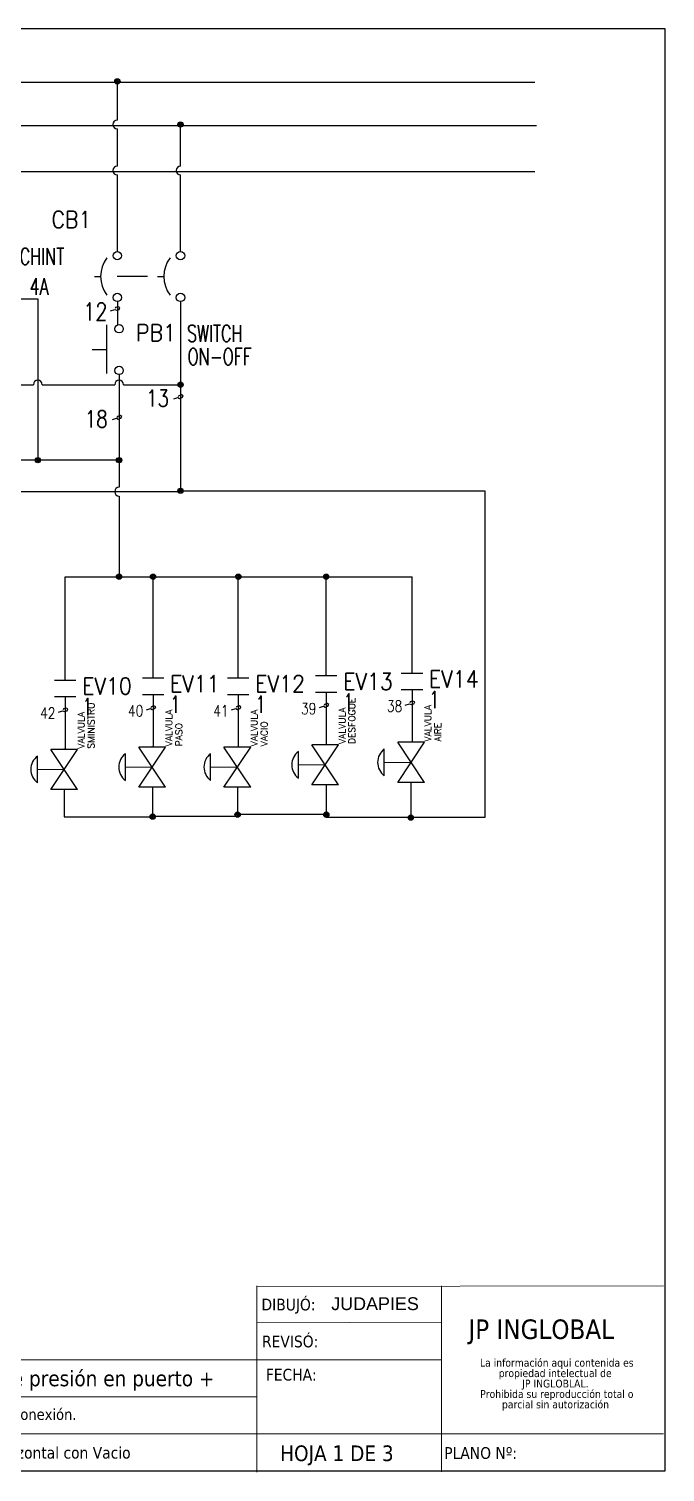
# Model space of a CAD drawing. Header units: inches. Extents: x 18.7 to 39.4, y 4.3 to 20.5.
# Drawn here: x 32.27 to 39.41, y 4.32 to 20.52 of the extents above; entities that cross this region are included whole.
import ezdxf
from ezdxf.enums import TextEntityAlignment as Align

# ---------------------------------------------------------------- set-up
doc = ezdxf.new("R2010")
doc.units = ezdxf.units.IN
doc.header["$MEASUREMENT"] = 0
doc.linetypes.add('CENTERX2', pattern=[20.32, 12.7, -2.54, 2.54, -2.54])
doc.linetypes.add('HIDDEN2', pattern=[0.1875, 0.125, -0.0625])
for name, color, linetype in [('BLK_12AWG', 7, 'Continuous'), ('CONTORNO', 179, 'Continuous'), ('DESC', 250, 'Continuous'), ('LINK', 9, 'Continuous'), ('MISC', 7, 'Continuous'), ('SYMS', 7, 'Continuous'), ('TAGS', 150, 'Continuous'), ('WIREFIXED', 7, 'Continuous'), ('WIRENO', 250, 'Continuous'), ('WIRES', 7, 'Continuous'), ('XREFCHILD', 134, 'Continuous')]:
    doc.layers.add(name, color=color, linetype=linetype)
doc.styles.add('SLDTEXTSTYLE0', font='tahoma.ttf')
doc.styles.add('SLDTEXTSTYLE1', font='tahomabd.ttf')
doc.styles.get("Standard").update_dxf_attribs({"font": 'arial.ttf'})
doc.styles.add('WD', font='romans.shx')

# ---------------------------------------------------------------- blocks, each defined once
blk = doc.blocks.new('SW_NOTE_2')
at = {"layer": 'CONTORNO', "color": 0, "char_height": 1.0583, "attachment_point": 2, "style": 'SLDTEXTSTYLE0'}
for s, insert in [('La información aqui contenida es ', (10.29, 1.34)), ('propiedad intelectual de', (10.08, -0.07)), ('JP INGLOBLAL.', (10.1, -1.48)), ('Prohibida su reproducción total o ', (10.3, -2.89)), ('parcial sin autorización', (10.12, -4.3))]:
    blk.add_mtext(s, dxfattribs=dict(at, insert=insert))
blk = doc.blocks.new('VPB11')
for p, q in [((-0.094, 0.185), (-0.094, -0.18)), ((-0.202, 0), (-0.094, 0))]:
    blk.add_line(p, q)
for centre in [(0, 0.156), (0, -0.156)]:
    blk.add_circle(centre, 0.0312)
at = {"style": 'WD'}
for tag, p, width in [('INST', (0.127, 0.39), 0.7), ('LOC', (0.127, 0.221), 0.7), ('TAG1', (0.127, 0.064), 0.9), ('XREF', (0.129, -0.09), 0.7), ('DESC1', (0.129, -0.242), 0.7), ('DESC2', (0.129, -0.398), 0.7)]:
    blk.add_attdef(tag, p, '', height=0.125, dxfattribs=dict(at, width=width))
at = {"linetype": 'Continuous', "style": 'WD'}
for tag, height, flags, p in [('TERM01', 0.125, 8, (-0.055, 0.222)), ('MFG', 0.01, 9, (-0.142, -0.088)), ('CAT', 0.01, 9, (-0.142, -0.073))]:
    blk.add_attdef(tag, text='', height=height, dxfattribs=dict(at, flags=flags)).set_placement(p, align=Align.RIGHT)
at = {"color": 7, "style": 'WD', "flags": 1}
for tag, p in [('X2TERM01', (0, 0.188)), ('X8TERM02', (0, -0.188))]:
    blk.add_attdef(tag, p, '', height=0.0125, dxfattribs=at)
at = {"color": 7, "style": 'WD'}
for tag, p in [('X4LINK', (-0.266, 0)), ('X1LINK', (0, 0))]:
    blk.add_attdef(tag, p, '', height=0.01, dxfattribs=at)
at = {"style": 'WD'}
for tag, flags, p in [('CONTACT', 1, (-0.142, -0.053)), ('FAMILY', 9, (-0.142, -0.036))]:
    blk.add_attdef(tag, text='', height=0.01, dxfattribs=dict(at, flags=flags)).set_placement(p, align=Align.RIGHT)
at = {"linetype": 'Continuous', "style": 'WD', "flags": 9}
blk.add_attdef('ASSYCODE', text='', height=0.01, dxfattribs=at).set_placement((-0.155, -0.106), align=Align.CENTER)
at = {"linetype": 'Continuous', "style": 'WD', "flags": 8}
blk.add_attdef('TERM02', text='', height=0.125, dxfattribs=at).set_placement((-0.041, -0.229), align=Align.TOP_RIGHT)
blk = doc.blocks.new('WD_WNV')
at = {"linetype": 'Continuous', "style": 'WD', "width": 0.8}
blk.add_attdef('WIRENO', text='', height=0.125, dxfattribs=at).set_placement((-0.05, 0), align=Align.MIDDLE_RIGHT)
at = {"style": 'WD', "flags": 1}
for tag, p in [('W01USER', (-0.062, 0.094)), ('W02USER', (-0.062, 0.086)), ('W03USER', (-0.062, 0.078)), ('W04USER', (-0.062, 0.07)), ('W05USER', (-0.062, 0.062)), ('W06USER', (-0.062, 0.055)), ('W07USER', (-0.062, 0.047)), ('W08USER', (-0.062, 0.039)), ('W09USER', (-0.062, 0.031)), ('W10USER', (-0.062, 0.023))]:
    blk.add_attdef(tag, text='', height=0.005, dxfattribs=at).set_placement(p, align=Align.CENTER)
blk = doc.blocks.new('VCB1')
at = {"linetype": 'HIDDEN2'}
blk.add_line((-0.171, 0), (-0.125, 0), dxfattribs=at)
for centre in [(0, 0.156), (0, -0.156)]:
    blk.add_circle(centre, 0.0312)
blk.add_arc((0.109, 0), 0.234, 143.1301, 216.8699)
at = {"style": 'WD'}
for tag, p, width in [('INST', (0.219, 0.388), 0.7), ('LOC', (0.219, 0.219), 0.7), ('TAG1', (0.127, 0.064), 0.9), ('XREF', (0.129, -0.09), 0.7), ('DESC1', (0.129, -0.242), 0.7), ('DESC2', (0.129, -0.389), 0.7)]:
    blk.add_attdef(tag, p, '', height=0.125, dxfattribs=dict(at, width=width))
at = {"linetype": 'Continuous', "style": 'WD'}
for tag, height, flags, p in [('TERM01', 0.125, 8, (-0.055, 0.207)), ('MFG', 0.01, 9, (-0.142, -0.088)), ('CAT', 0.01, 9, (-0.142, -0.073))]:
    blk.add_attdef(tag, text='', height=height, dxfattribs=dict(at, flags=flags)).set_placement(p, align=Align.RIGHT)
at = {"style": 'WD', "width": 0.7}
blk.add_attdef('RATING1', text='', height=0.125, dxfattribs=at).set_placement((-0.188, 0.062), align=Align.RIGHT)
at = {"color": 7, "style": 'WD', "flags": 1}
for tag, p in [('X2TERM01', (0, 0.188)), ('X8TERM02', (0, -0.188))]:
    blk.add_attdef(tag, p, '', height=0.0125, dxfattribs=at)
at = {"color": 7, "style": 'WD'}
for tag, p in [('X4LINK', (-0.25, 0)), ('X1LINK', (0, 0))]:
    blk.add_attdef(tag, p, '', height=0.01, dxfattribs=at)
at = {"linetype": 'Continuous', "style": 'WD', "flags": 9}
blk.add_attdef('ASSYCODE', text='', height=0.01, dxfattribs=at).set_placement((-0.153, -0.106), align=Align.CENTER)
at = {"style": 'WD', "flags": 9}
for tag, p in [('FAMILY', (-0.142, -0.036)), ('CONTACT', (-0.129, -0.129))]:
    blk.add_attdef(tag, text='', height=0.01, dxfattribs=at).set_placement(p, align=Align.RIGHT)
at = {"linetype": 'Continuous', "style": 'WD', "flags": 8}
blk.add_attdef('TERM02', text='', height=0.125, dxfattribs=at).set_placement((-0.041, -0.213), align=Align.TOP_RIGHT)
blk = doc.blocks.new('WDDOT')
for radius in [0.03, 0.0187, 0.00929]:
    blk.add_circle((0, 0), radius)
blk = doc.blocks.new('HGVA1_DIAPHRAGM_VALVE2')
at = {"color": 7, "linetype": 'Continuous', "lineweight": 0, "ltscale": 3.2258}
for p, q in [((-0.25, 0.5), (0.25, 0.5)), ((0, 0), (0, 0.5))]:
    blk.add_line(p, q, dxfattribs=at)
for p, q in [((-0.375, -0.25), (-0.375, 0.25)), ((-0.375, -0.25), (0.375, 0.25)), ((-0.375, 0.25), (0.375, -0.25)), ((0.375, -0.25), (0.375, 0.25))]:
    blk.add_line(p, q)
at = {"ltscale": 25.4, "flags": 128}
blk.add_lwpolyline([(0.25, 0.5, 0.5), (-0.25, 0.5)], format="xyb", close=True, dxfattribs=at)
at = {"style": 'WD', "flags": 1}
for tag, p in [('INST', (-0.469, 0.748)), ('LOC', (-0.469, 0.587)), ('TAG1', (-0.469, 0.378))]:
    blk.add_attdef(tag, text='', height=0.125, dxfattribs=at).set_placement(p, align=Align.RIGHT)
at = {"style": 'WD'}
blk.add_attdef('XREF', text='', height=0.0625, rotation=0.0625, dxfattribs=at).set_placement((0.518, 0.271), align=Align.TOP_CENTER)
blk.add_attdef('TERM01', text='', height=0.0625, dxfattribs=at).set_placement((-0.399, 0.018), align=Align.RIGHT)
for tag, p, height in [('X4TERM01', (-0.375, 0), 0.005), ('X1TERM02', (0.375, 0), 0.005), ('TERM02', (0.406, 0.036), 0.0625), ('RATING1', (0.388, -0.162), 0.125), ('DESC1', (0.388, -0.378), 0.125), ('DESC2', (0.388, -0.562), 0.125), ('WDTAGALT', (0.388, -0.907), 0.125), ('DESC3', (0.388, -0.752), 0.125)]:
    blk.add_attdef(tag, p, '', height=height, dxfattribs=at)
at = {"style": 'WD', "flags": 1}
for tag, p in [('WDTYPE', (-0.154, -0.127)), ('FAMILY', (-0.143, -0.17)), ('CAT', (-0.143, -0.215)), ('MFG', (-0.141, -0.246)), ('ASSYCODE', (-0.113, -0.275))]:
    blk.add_attdef(tag, text='', height=0.01, dxfattribs=at).set_placement(p, align=Align.CENTER)
blk = doc.blocks.new('VCR21')
at = {"linetype": 'Continuous'}
for p, q in [((-0.08, 0.062), (0.08, 0.062)), ((-0.08, -0.062), (0.08, -0.062))]:
    blk.add_line(p, q, dxfattribs=at)
at = {"style": 'WD'}
for tag, p, width in [('INST', (0.125, 0.279), 0.7), ('LOC', (0.125, 0.109), 0.7), ('TAG2', (0.127, -0.045), 0.9), ('XREF', (0.129, -0.199), 0.7), ('DESC1', (0.129, -0.351), 0.7), ('DESC2', (0.129, -0.499), 0.7), ('DESC3', (0.129, -0.646), 0.7)]:
    blk.add_attdef(tag, p, '', height=0.125, dxfattribs=dict(at, width=width))
at = {"linetype": 'Continuous', "style": 'WD', "width": 0.9, "flags": 8}
blk.add_attdef('TERM01', text='', height=0.125, dxfattribs=at).set_placement((-0.031, 0.125), align=Align.RIGHT)
at = {"style": 'WD'}
for tag, p, flags in [('FAMILY', (-0.181, 0.003), 9), ('CONTACT', (-0.181, -0.014), 1)]:
    blk.add_attdef(tag, p, '', height=0.01, dxfattribs=dict(at, flags=flags))
at = {"color": 7, "style": 'WD'}
for tag, p in [('X4LINK', (-0.141, 0)), ('X1LINK', (0.125, 0))]:
    blk.add_attdef(tag, p, '', height=0.01, dxfattribs=at)
at = {"color": 7, "style": 'WD', "flags": 1}
for tag, p in [('X2TERM01', (0, 0.062)), ('X8TERM02', (0, -0.062))]:
    blk.add_attdef(tag, p, '', height=0.0125, dxfattribs=at)
at = {"linetype": 'Continuous', "style": 'WD', "width": 0.9, "flags": 8}
blk.add_attdef('TERM02', text='', height=0.125, dxfattribs=at).set_placement((-0.031, -0.125), align=Align.TOP_RIGHT)

msp = doc.modelspace()

# ---------------------------------------------------------------- linework, layer by layer
at = {"color": 7, "linetype": 'Continuous'}
for p, q in [((39.409, 20.516), (18.659, 20.516)), ((39.409, 4.331), (39.409, 20.516)), ((18.659, 4.331), (39.409, 4.331))]:
    msp.add_line(p, q, dxfattribs=at)
at = {"color": 7, "linetype": 'Continuous', "lineweight": 0}
for p, q in [((39.389, 6.408), (34.82, 6.4)), ((34.825, 6.408), (34.825, 4.316)), ((36.899, 6.408), (36.899, 4.319)), ((36.899, 5.993), (34.826, 6.001)), ((36.899, 5.578), (28.599, 5.578)), ((34.825, 5.163), (28.599, 5.163)), ((39.389, 4.748), (28.599, 4.748))]:
    msp.add_line(p, q, dxfattribs=at)
at = {"color": 7, "linetype": 'CENTERX2', "lineweight": 0}
msp.add_line((28.596, 4.327), (39.389, 4.327), dxfattribs=at)
at = {"layer": 'BLK_12AWG'}
for p, q in [((33.259, 19.493), (33.259, 19.926)), ((19.571, 19.916), (37.946, 19.916)), ((33.968, 18.976), (33.968, 19.443)), ((19.591, 19.432), (37.966, 19.432)), ((33.259, 18.976), (33.259, 19.393)), ((19.571, 18.916), (37.946, 18.916)), ((33.259, 18.017), (33.259, 18.876)), ((33.968, 18.017), (33.968, 18.876))]:
    msp.add_line(p, q, dxfattribs=at)
for centre in [(33.259, 19.443), (33.259, 18.926), (33.968, 18.926)]:
    msp.add_arc(centre, 0.05, 90, 270, dxfattribs=at)
at = {"layer": 'LINK'}
msp.add_lwpolyline([(33.256, 17.741), (33.596, 17.741)], dxfattribs=at)
at = {"layer": 'WIREFIXED'}
for points in [[(33.184, 17.352), (33.229, 17.367), (33.249, 17.358), (33.278, 17.367), (33.288, 17.387), (33.268, 17.397), (33.239, 17.387), (33.234, 17.377)], [(33.893, 16.363), (33.938, 16.378), (33.958, 16.368), (33.987, 16.378), (33.997, 16.398), (33.978, 16.407), (33.948, 16.398), (33.943, 16.388)], [(33.204, 16.13), (33.249, 16.145), (33.269, 16.135), (33.299, 16.145), (33.308, 16.165), (33.289, 16.175), (33.259, 16.165), (33.254, 16.155)]]:
    msp.add_lwpolyline(points, dxfattribs=at)
at = {"layer": 'WIRENO'}
for points in [[(36.492, 12.926), (36.538, 12.941), (36.557, 12.931), (36.587, 12.941), (36.597, 12.961), (36.577, 12.971), (36.547, 12.961), (36.543, 12.951)], [(32.599, 12.848), (32.645, 12.863), (32.664, 12.853), (32.694, 12.863), (32.704, 12.882), (32.684, 12.892), (32.654, 12.882), (32.65, 12.872)], [(33.585, 12.873), (33.631, 12.888), (33.65, 12.878), (33.68, 12.888), (33.69, 12.908), (33.67, 12.917), (33.641, 12.908), (33.636, 12.898)], [(34.542, 12.873), (34.588, 12.888), (34.607, 12.878), (34.637, 12.888), (34.647, 12.908), (34.627, 12.917), (34.597, 12.908), (34.593, 12.898)], [(35.528, 12.898), (35.574, 12.913), (35.593, 12.903), (35.623, 12.913), (35.633, 12.933), (35.613, 12.943), (35.584, 12.933), (35.579, 12.923)]]:
    msp.add_lwpolyline(points, dxfattribs=at)
at = {"layer": 'WIRES'}
for p, q in [((21.173, 17.486), (32.366, 17.486)), ((32.366, 17.486), (32.366, 15.675)), ((33.259, 17.455), (33.259, 17.197)), ((33.968, 17.455), (33.968, 15.321)), ((33.279, 16.635), (33.279, 15.675)), ((32.014, 16.522), (32.316, 16.522)), ((32.416, 16.522), (33.229, 16.522)), ((33.329, 16.522), (33.968, 16.522)), ((33.279, 15.675), (31.252, 15.675)), ((33.279, 15.675), (33.279, 15.371)), ((33.968, 15.321), (31.504, 15.321)), ((33.279, 15.271), (33.279, 14.367)), ((33.968, 15.331), (37.386, 15.331)), ((37.386, 15.331), (37.386, 11.663)), ((32.674, 13.208), (32.674, 14.367)), ((32.674, 14.367), (33.66, 14.367)), ((33.66, 13.233), (33.66, 14.367)), ((33.66, 14.367), (34.617, 14.367)), ((34.617, 13.233), (34.617, 14.367)), ((34.617, 14.367), (35.603, 14.367)), ((35.603, 13.258), (35.603, 14.367)), ((35.603, 14.367), (36.567, 14.367)), ((36.567, 13.286), (36.567, 14.367)), ((32.674, 13.02), (32.674, 12.725)), ((33.66, 13.045), (33.66, 12.75)), ((34.617, 13.045), (34.617, 12.75)), ((35.603, 13.071), (35.603, 12.775)), ((36.567, 13.099), (36.567, 12.803)), ((36.567, 12.803), (36.567, 12.508)), ((32.674, 12.725), (32.674, 12.429)), ((33.66, 12.75), (33.66, 12.455)), ((34.617, 12.75), (34.617, 12.455)), ((35.603, 12.775), (35.603, 12.48)), ((33.656, 11.839), (33.656, 12.005)), ((34.609, 12.005), (34.609, 11.674)), ((35.605, 12.03), (35.605, 11.696)), ((36.554, 12.058), (36.554, 11.663)), ((32.662, 11.979), (32.662, 11.673)), ((33.656, 11.673), (33.656, 11.839)), ((32.662, 11.673), (33.156, 11.673)), ((33.156, 11.673), (33.656, 11.673)), ((34.609, 11.674), (33.656, 11.674)), ((35.605, 11.696), (34.609, 11.696)), ((35.605, 11.663), (35.605, 11.696)), ((36.554, 11.663), (35.605, 11.663)), ((37.386, 11.663), (36.554, 11.663))]:
    msp.add_line(p, q, dxfattribs=at)
for centre, start, end in [((32.366, 16.522), 0, 180), ((33.279, 16.522), 0, 180), ((33.279, 15.321), 90, 270)]:
    msp.add_arc(centre, 0.05, start, end, dxfattribs=at)

# ---------------------------------------------------------------- block references
at = {"layer": 'CONTORNO', "color": 7, "xscale": 0.083, "yscale": 0.083, "zscale": 0.083}
msp.add_blockref('SW_NOTE_2', (37.338, 5.477), dxfattribs=at)
at = {"layer": 'SYMS'}
for p in [(33.259, 19.926), (33.968, 19.443), (33.968, 16.522), (32.366, 15.675), (33.279, 15.675), (33.968, 15.331), (33.279, 14.367), (33.66, 14.367), (34.617, 14.367), (35.603, 14.367), (33.656, 11.674), (34.609, 11.696), (35.605, 11.696), (36.554, 11.663)]:
    msp.add_blockref('WDDOT', p, dxfattribs=at)
ref = msp.add_blockref('VCB1', (33.259, 17.736), dxfattribs=dict(at, xscale=1.5, yscale=1.5, zscale=1.5))
ref.add_attrib('DESC2', '4A', (32.274, 17.532), dxfattribs={"layer": 'DESC', "height": 0.1875, "style": 'WD', "width": 0.7})
ref.add_attrib('DESC1', 'BREAKER CHINT', (31.286, 17.868), dxfattribs={"layer": 'DESC', "height": 0.1875, "style": 'WD', "width": 0.7})
ref.add_attrib('TAG1', 'CB1', (32.519, 18.282), dxfattribs={"layer": 'TAGS', "color": 250, "height": 0.1875, "style": 'WD', "width": 0.9})
at = {"layer": 'SYMS', "xscale": 1.5, "yscale": 1.5, "zscale": 1.5}
msp.add_blockref('VCB1', (33.968, 17.736), dxfattribs=at)
at = {"layer": 'SYMS'}
ref = msp.add_blockref('VPB11', (33.279, 16.916), dxfattribs=dict(at, xscale=1.5, yscale=1.5, zscale=1.5))
ref.add_attrib('DESC2', 'ON-OFF', (34.048, 16.743), dxfattribs={"layer": 'DESC', "height": 0.1875, "style": 'WD', "width": 0.7})
ref.add_attrib('DESC1', 'SWITCH', (34.041, 17.004), dxfattribs={"layer": 'DESC', "height": 0.1875, "style": 'WD', "width": 0.7})
ref.add_attrib('TAG1', 'PB1', (33.469, 17.012), dxfattribs={"layer": 'TAGS', "color": 250, "height": 0.1875, "style": 'WD', "width": 0.9})
ref = msp.add_blockref('VCR21', (35.603, 13.165), dxfattribs=dict(at, xscale=1.5, yscale=1.5, zscale=1.5))
ref.add_attrib('XREF', '1', (35.796, 12.865), dxfattribs={"layer": 'XREFCHILD', "height": 0.188, "style": 'WD', "width": 0.7})
ref.add_attrib('TAG2', 'EV13', (35.794, 13.097), dxfattribs={"layer": 'TAGS', "height": 0.1875, "style": 'WD', "width": 0.9})
ref = msp.add_blockref('VCR21', (36.567, 13.193), dxfattribs=dict(at, xscale=1.5, yscale=1.5, zscale=1.5))
ref.add_attrib('XREF', '1', (36.76, 12.893), dxfattribs={"layer": 'XREFCHILD', "height": 0.188, "style": 'WD', "width": 0.7})
ref.add_attrib('TAG2', 'EV14', (36.758, 13.125), dxfattribs={"layer": 'TAGS', "height": 0.1875, "style": 'WD', "width": 0.9})
ref = msp.add_blockref('VCR21', (32.674, 13.114), dxfattribs=dict(at, xscale=1.5, yscale=1.5, zscale=1.5))
ref.add_attrib('XREF', '1', (32.867, 12.815), dxfattribs={"layer": 'XREFCHILD', "height": 0.188, "style": 'WD', "width": 0.7})
ref.add_attrib('TAG2', 'EV10', (32.865, 13.046), dxfattribs={"layer": 'TAGS', "height": 0.1875, "style": 'WD', "width": 0.9})
ref = msp.add_blockref('VCR21', (33.66, 13.139), dxfattribs=dict(at, xscale=1.5, yscale=1.5, zscale=1.5))
ref.add_attrib('XREF', '1', (33.853, 12.84), dxfattribs={"layer": 'XREFCHILD', "height": 0.188, "style": 'WD', "width": 0.7})
ref.add_attrib('TAG2', 'EV11', (33.851, 13.072), dxfattribs={"layer": 'TAGS', "height": 0.1875, "style": 'WD', "width": 0.9})
ref = msp.add_blockref('VCR21', (34.617, 13.139), dxfattribs=dict(at, xscale=1.5, yscale=1.5, zscale=1.5))
ref.add_attrib('XREF', '1', (34.81, 12.84), dxfattribs={"layer": 'XREFCHILD', "height": 0.188, "style": 'WD', "width": 0.7})
ref.add_attrib('TAG2', 'EV12', (34.808, 13.072), dxfattribs={"layer": 'TAGS', "height": 0.1875, "style": 'WD', "width": 0.9})
ref = msp.add_blockref('HGVA1_DIAPHRAGM_VALVE2', (35.592, 12.255), dxfattribs=dict(at, xscale=0.6000000000000001, yscale=0.6000000000000001, zscale=0.6000000000000001, rotation=90))
ref.add_attrib('DESC1', 'VALVULA', (35.819, 12.488), dxfattribs={"layer": 'DESC', "height": 0.075, "rotation": 90, "style": 'WD'})
ref.add_attrib('DESC2', 'DESFOGUE', (35.93, 12.488), dxfattribs={"layer": 'DESC', "height": 0.075, "rotation": 90, "style": 'WD'})
ref.add_attrib('X1TERM02', '39', (35.592, 12.48), dxfattribs={"layer": 'MISC', "height": 0.003, "rotation": 90, "style": 'WD'})
ref = msp.add_blockref('HGVA1_DIAPHRAGM_VALVE2', (32.663, 12.204), dxfattribs=dict(at, xscale=0.6000000000000001, yscale=0.6000000000000001, zscale=0.6000000000000001, rotation=90))
ref.add_attrib('DESC1', 'VALVULA', (32.89, 12.437), dxfattribs={"layer": 'DESC', "height": 0.075, "rotation": 90, "style": 'WD'})
ref.add_attrib('DESC2', 'SMINISTRO', (33.001, 12.437), dxfattribs={"layer": 'DESC', "height": 0.075, "rotation": 90, "style": 'WD'})
ref.add_attrib('X1TERM02', '42', (32.663, 12.429), dxfattribs={"layer": 'MISC', "height": 0.003, "rotation": 90, "style": 'WD'})
ref = msp.add_blockref('HGVA1_DIAPHRAGM_VALVE2', (33.649, 12.23), dxfattribs=dict(at, xscale=0.6000000000000001, yscale=0.6000000000000001, zscale=0.6000000000000001, rotation=90))
ref.add_attrib('DESC1', 'VALVULA', (33.876, 12.463), dxfattribs={"layer": 'DESC', "height": 0.075, "rotation": 90, "style": 'WD'})
ref.add_attrib('DESC2', 'PASO', (33.987, 12.463), dxfattribs={"layer": 'DESC', "height": 0.075, "rotation": 90, "style": 'WD'})
ref.add_attrib('X1TERM02', '40', (33.649, 12.455), dxfattribs={"layer": 'MISC', "height": 0.003, "rotation": 90, "style": 'WD'})
ref = msp.add_blockref('HGVA1_DIAPHRAGM_VALVE2', (34.606, 12.23), dxfattribs=dict(at, xscale=0.6000000000000001, yscale=0.6000000000000001, zscale=0.6000000000000001, rotation=90))
ref.add_attrib('DESC1', 'VALVULA', (34.833, 12.463), dxfattribs={"layer": 'DESC', "height": 0.075, "rotation": 90, "style": 'WD'})
ref.add_attrib('DESC2', 'VACIO', (34.944, 12.463), dxfattribs={"layer": 'DESC', "height": 0.075, "rotation": 90, "style": 'WD'})
ref.add_attrib('X1TERM02', '41', (34.606, 12.455), dxfattribs={"layer": 'MISC', "height": 0.003, "rotation": 90, "style": 'WD'})
ref = msp.add_blockref('HGVA1_DIAPHRAGM_VALVE2', (36.556, 12.283), dxfattribs=dict(at, xscale=0.6000000000000001, yscale=0.6000000000000001, zscale=0.6000000000000001, rotation=90))
ref.add_attrib('DESC1', 'VALVULA', (36.783, 12.516), dxfattribs={"layer": 'DESC', "height": 0.075, "rotation": 90, "style": 'WD'})
ref.add_attrib('DESC2', 'AIRE', (36.894, 12.516), dxfattribs={"layer": 'DESC', "height": 0.075, "rotation": 90, "style": 'WD'})
ref.add_attrib('X1TERM02', '38', (36.556, 12.508), dxfattribs={"layer": 'MISC', "height": 0.003, "rotation": 90, "style": 'WD'})
at = {"layer": 'WIREFIXED'}
ref = msp.add_blockref('WD_WNV', (33.259, 17.377), dxfattribs=at)
ref.add_attrib('WIRENOF', '12', dxfattribs={"linetype": 'Continuous', "height": 0.2, "style": 'WD', "width": 0.8}).set_placement((33.148, 17.341), align=Align.MIDDLE_RIGHT)
ref = msp.add_blockref('WD_WNV', (33.968, 16.388), dxfattribs=dict(at, xscale=1.5, yscale=1.5, zscale=1.5))
ref.add_attrib('WIRENOF', '13', dxfattribs={"linetype": 'Continuous', "height": 0.1875, "style": 'WD', "width": 0.8}).set_placement((33.839, 16.37), align=Align.MIDDLE_RIGHT)
ref = msp.add_blockref('WD_WNV', (33.279, 16.155), dxfattribs=dict(at, xscale=1.5, yscale=1.5, zscale=1.5))
ref.add_attrib('WIRENOF', '18', dxfattribs={"linetype": 'Continuous', "height": 0.1875, "style": 'WD', "width": 0.8}).set_placement((33.15, 16.137), align=Align.MIDDLE_RIGHT)
at = {"layer": 'WIRENO'}
ref = msp.add_blockref('WD_WNV', (36.567, 12.951), dxfattribs=at)
ref.add_attrib('WIRENO', '38', dxfattribs={"linetype": 'Continuous', "height": 0.125, "style": 'WD', "width": 0.8}).set_placement((36.457, 12.914), align=Align.MIDDLE_RIGHT)
ref = msp.add_blockref('WD_WNV', (32.674, 12.872), dxfattribs=at)
ref.add_attrib('WIRENO', '42', dxfattribs={"linetype": 'Continuous', "height": 0.125, "style": 'WD', "width": 0.8}).set_placement((32.564, 12.836), align=Align.MIDDLE_RIGHT)
ref = msp.add_blockref('WD_WNV', (33.66, 12.898), dxfattribs=at)
ref.add_attrib('WIRENO', '40', dxfattribs={"linetype": 'Continuous', "height": 0.125, "style": 'WD', "width": 0.8}).set_placement((33.55, 12.861), align=Align.MIDDLE_RIGHT)
ref = msp.add_blockref('WD_WNV', (34.617, 12.898), dxfattribs=at)
ref.add_attrib('WIRENO', '41', dxfattribs={"linetype": 'Continuous', "height": 0.125, "style": 'WD', "width": 0.8}).set_placement((34.507, 12.861), align=Align.MIDDLE_RIGHT)
ref = msp.add_blockref('WD_WNV', (35.603, 12.923), dxfattribs=at)
ref.add_attrib('WIRENO', '39', dxfattribs={"linetype": 'Continuous', "height": 0.125, "style": 'WD', "width": 0.8}).set_placement((35.493, 12.886), align=Align.MIDDLE_RIGHT)

# ---------------------------------------------------------------- texts
at = {"insert": (35.66, 6.279), "char_height": 0.144, "attachment_point": 1}
msp.add_mtext_dynamic_manual_height_columns('JUDAPIES', width=1.27171, gutter_width=1, heights=[0], dxfattribs=at)
at = {"color": 7, "linetype": 'Continuous', "lineweight": 0, "attachment_point": 1, "style": 'SLDTEXTSTYLE0'}
for s, insert, char_height in [('REVISÓ:', (34.883, 5.849), 0.1318), ('FECHA:', (34.926, 5.476), 0.1318), ('NOTA: Cablear de acuerdo a potencia de cada conexión.', (28.639, 5.027), 0.1245), ('\\pi-0.39529,l0.52705,t1.0541;NOMBRE:^IConexiones Autoclave 62L Horizontal con Vacio', (28.649, 4.6), 0.13176), ('HOJA 1 DE 3', (35.087, 4.616), 0.17568), ('PLANO Nº:', (36.929, 4.597), 0.1318)]:
    msp.add_mtext(s, dxfattribs=dict(at, insert=insert, char_height=char_height))
at = {"layer": 'CONTORNO', "color": 7}
for s, insert, char_height, attachment_point, style in [('DIBUJÓ:  ', (34.877, 6.263), 0.1318, 1, 'SLDTEXTSTYLE0'), ('    Conectar Manguera Sensor de presión en puerto +', (31.571, 5.456), 0.17568, 2, 'SLDTEXTSTYLE1')]:
    msp.add_mtext(s, dxfattribs=dict(at, insert=insert, char_height=char_height, attachment_point=attachment_point, style=style))
at = {"layer": 'CONTORNO', "insert": (37.201, 6.03), "char_height": 0.2196, "attachment_point": 1, "style": 'SLDTEXTSTYLE1'}
msp.add_mtext('JP INGLOBAL', dxfattribs=at)

doc.saveas('drawing.dxf')
